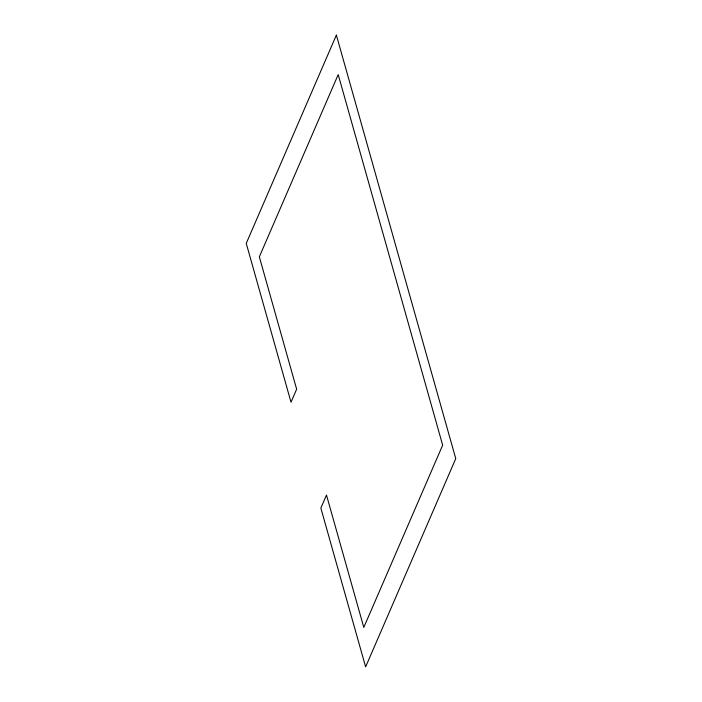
<?xml version="1.0" encoding="UTF-8"?>
<svg xmlns="http://www.w3.org/2000/svg" width="702" height="702" viewBox="0 0 702 702"><rect width="100%" height="100%" fill="white"/><g stroke="black" fill="none" stroke-linecap="round" stroke-linejoin="round"><path stroke-width="1.05" d="M336.372 35.1L246.244 243.375L291.014 402.202L296.648 389.18L259.336 256.835L338.206 74.587L442.664 445.165L363.794 627.412L326.491 495.059L320.858 508.081L365.628 666.9L455.756 458.625L336.372 35.1"/></g></svg>
